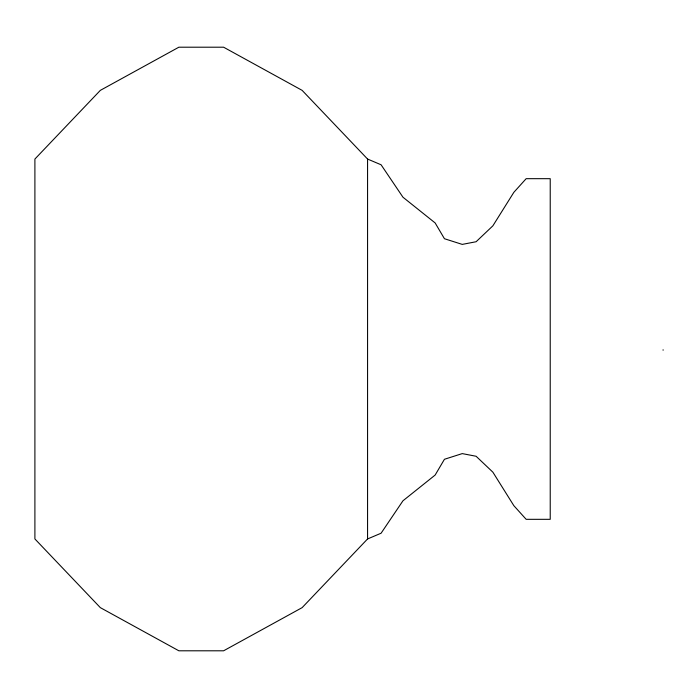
<?xml version="1.0" encoding="UTF-8"?>
<svg xmlns="http://www.w3.org/2000/svg" width="698" height="698" viewBox="0 0 698 698"><rect width="100%" height="100%" fill="white"/><g stroke="black" fill="none" stroke-linecap="round" stroke-linejoin="round"><path stroke-width="1.05" d="M367.567 538.952L302.138 607.635L223.604 650.798L178.863 650.798L100.329 607.635L34.9 538.952L34.9 159.048L100.329 90.365L178.863 47.202L223.604 47.202L302.138 90.365L367.567 159.048L381.091 164.78L402.964 197.22L435.151 222.95L444.443 238.725L462.25 244.396L476.106 241.735L492.875 225.829L513.85 192.325L526.161 178.679L550.225 178.679L550.225 519.321L526.161 519.321L513.85 505.675L492.875 472.171L476.106 456.265L462.25 453.604L444.443 459.275L435.151 475.05L402.964 500.78L381.091 533.22L367.567 538.952L367.567 159.048M663.1 349.75L663.1 350.248"/></g></svg>
